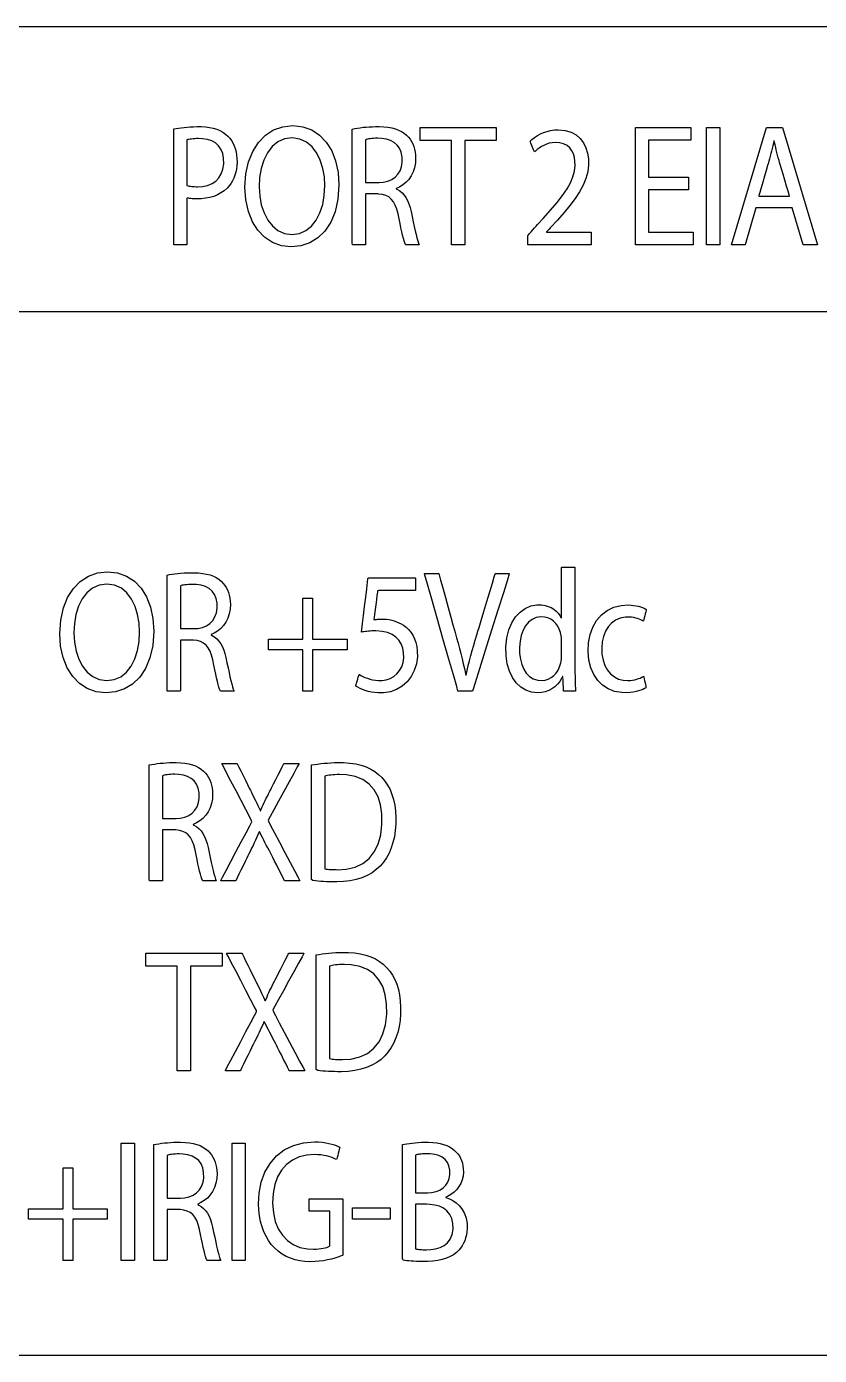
# Model space of a CAD drawing. Extents: x 3.4 to 20.6, y 5.2 to 12.5.
# Drawn here: x 17.59 to 18.007, y 10.551 to 11.251 of the extents above; entities that cross this region are included whole.
import ezdxf

# ---------------------------------------------------------------- set-up
doc = ezdxf.new("R2010")
doc.units = 0
doc.header["$MEASUREMENT"] = 0
doc.layers.get('0').update_dxf_attribs({"linetype": 'CONTINUOUS'})

msp = doc.modelspace()

# ---------------------------------------------------------------- linework, layer by layer
for points in [[(17.56909, 11.25083), (17.66846, 11.25083), (17.77649, 11.25083), (17.89209, 11.25083), (18.01418, 11.25083), (18.14169, 11.25083), (18.27352, 11.25083), (18.4086, 11.25083)], [(17.81348, 11.19089), (17.79701, 11.19089), (17.79701, 11.19769), (17.83709, 11.19769), (17.83709, 11.19089), (17.82054, 11.19089), (17.82054, 11.13584), (17.81348, 11.13584), (17.81348, 11.19089)], [(17.9384, 11.16484), (17.91734, 11.16484), (17.91734, 11.14254), (17.9408, 11.14254), (17.9408, 11.13584), (17.91036, 11.13584), (17.91036, 11.19769), (17.93959, 11.19769), (17.93959, 11.19099), (17.91734, 11.19099), (17.91734, 11.17144), (17.9384, 11.17144), (17.9384, 11.16484)], [(17.95486, 11.19769), (17.95486, 11.13584), (17.94788, 11.13584), (17.94788, 11.19769), (17.95486, 11.19769)], [(17.97382, 11.15529), (17.96819, 11.13584), (17.96096, 11.13584), (17.97936, 11.19769), (17.98779, 11.19769), (18.00627, 11.13584), (17.99879, 11.13584), (17.99301, 11.15529), (17.97382, 11.15529)], [(17.12677, 11.10083), (20.24156, 11.10083)], [(17.74036, 10.94965), (17.74036, 10.92808), (17.75852, 10.92808), (17.75852, 10.92257), (17.74036, 10.92257), (17.74036, 10.90083), (17.73522, 10.90083), (17.73522, 10.92257), (17.71707, 10.92257), (17.71707, 10.92808), (17.73522, 10.92808), (17.73522, 10.94965), (17.74036, 10.94965)], [(17.66905, 10.75589), (17.65259, 10.75589), (17.65259, 10.76268), (17.69267, 10.76268), (17.69267, 10.75589), (17.67612, 10.75589), (17.67612, 10.70083), (17.66905, 10.70083), (17.66905, 10.75589)], [(17.6465, 10.66269), (17.6465, 10.60084), (17.6395, 10.60084), (17.6395, 10.66269), (17.6465, 10.66269)], [(17.70489, 10.66269), (17.70489, 10.60084), (17.6979, 10.60084), (17.6979, 10.66269), (17.70489, 10.66269)], [(17.61403, 10.64965), (17.61403, 10.62809), (17.63219, 10.62809), (17.63219, 10.62258), (17.61403, 10.62258), (17.61403, 10.60084), (17.60889, 10.60084), (17.60889, 10.62258), (17.59074, 10.62258), (17.59074, 10.62809), (17.60889, 10.62809), (17.60889, 10.64965), (17.61403, 10.64965)], [(17.78113, 10.62864), (17.78113, 10.62267), (17.76128, 10.62267), (17.76128, 10.62864), (17.78113, 10.62864)], [(18.4086, 10.55083), (18.27352, 10.55083), (18.14169, 10.55083), (18.01418, 10.55083), (17.89209, 10.55083), (17.77649, 10.55083), (17.66846, 10.55083), (17.56909, 10.55083)]]:
    msp.add_lwpolyline(points)
for points in [[(17.6672, 11.19695), (17.66842, 11.19717), (17.66974, 11.19738), (17.67114, 11.19757), (17.67263, 11.19775), (17.67422, 11.19789), (17.67589, 11.19801), (17.67766, 11.19809), (17.67953, 11.19814), (17.68167, 11.19813), (17.68395, 11.19799), (17.68608, 11.19771), (17.68806, 11.19728), (17.68989, 11.19671), (17.69156, 11.19601), (17.69308, 11.19518), (17.69445, 11.19422), (17.69566, 11.19313), (17.69668, 11.19204), (17.69758, 11.19084), (17.69837, 11.18952), (17.69905, 11.18808), (17.69961, 11.18655), (17.70004, 11.1849), (17.70034, 11.18317), (17.7005, 11.18134), (17.70053, 11.17942), (17.70043, 11.17754), (17.70021, 11.17575), (17.69988, 11.17407), (17.69944, 11.17248), (17.69889, 11.17099), (17.69822, 11.1696), (17.69745, 11.16831), (17.69657, 11.16711), (17.69529, 11.16568), (17.69377, 11.16434), (17.69207, 11.16317), (17.69023, 11.16219), (17.68825, 11.1614), (17.68615, 11.16078), (17.68395, 11.16036), (17.68165, 11.16012), (17.67965, 11.16006), (17.67892, 11.16007), (17.67822, 11.16009), (17.67753, 11.16012), (17.67686, 11.16016), (17.6762, 11.16023), (17.67557, 11.16032), (17.67497, 11.16043), (17.67438, 11.16057), (17.67419, 11.16019), (17.67419, 11.15816), (17.67419, 11.1549), (17.67419, 11.15086), (17.67419, 11.14654), (17.67419, 11.14241), (17.67419, 11.13893), (17.67419, 11.13658), (17.67419, 11.13584), (17.67387, 11.13584), (17.67313, 11.13584), (17.67209, 11.13584), (17.6709, 11.13584), (17.66969, 11.13584), (17.66858, 11.13584), (17.66773, 11.13584), (17.66725, 11.13584), (17.6672, 11.13658), (17.6672, 11.14116), (17.6672, 11.14894), (17.6672, 11.15873), (17.6672, 11.16937), (17.6672, 11.17968), (17.6672, 11.1885), (17.6672, 11.19464)], [(17.75419, 11.1674), (17.75368, 11.15989), (17.75221, 11.15333), (17.74988, 11.14774), (17.7468, 11.14314), (17.74308, 11.13953), (17.73881, 11.13693), (17.7341, 11.13536), (17.72906, 11.13483), (17.72391, 11.13541), (17.71922, 11.1371), (17.71507, 11.13982), (17.71152, 11.1435), (17.70865, 11.14805), (17.70651, 11.15341), (17.70517, 11.15948), (17.70471, 11.16621), (17.7052, 11.17324), (17.70661, 11.17957), (17.70886, 11.18511), (17.71186, 11.18981), (17.71555, 11.19359), (17.71983, 11.19638), (17.72463, 11.1981), (17.72986, 11.19869), (17.73515, 11.1981), (17.7399, 11.19638), (17.74405, 11.19363), (17.74757, 11.18993), (17.75039, 11.18536), (17.75247, 11.18003), (17.75375, 11.17401)], [(17.76127, 11.19686), (17.76254, 11.19713), (17.76392, 11.19737), (17.76539, 11.19758), (17.76693, 11.19776), (17.76852, 11.1979), (17.77016, 11.19802), (17.77182, 11.19809), (17.77349, 11.19814), (17.77541, 11.19814), (17.77782, 11.19804), (17.78003, 11.19782), (17.78206, 11.19746), (17.78392, 11.19697), (17.78562, 11.19634), (17.78716, 11.19558), (17.78857, 11.19466), (17.78984, 11.1936), (17.79087, 11.19254), (17.79171, 11.19147), (17.79244, 11.1903), (17.79307, 11.18904), (17.7936, 11.18769), (17.79402, 11.18626), (17.79433, 11.18476), (17.79452, 11.1832), (17.7946, 11.18159), (17.79447, 11.17903), (17.79402, 11.17651), (17.79326, 11.17423), (17.79224, 11.17217), (17.79098, 11.17034), (17.7895, 11.16875), (17.78785, 11.16741), (17.78604, 11.16631), (17.7844, 11.16557), (17.7844, 11.16556), (17.7844, 11.16553), (17.7844, 11.16549), (17.7844, 11.16544), (17.7844, 11.1654), (17.7844, 11.16535), (17.7844, 11.16532), (17.7844, 11.1653), (17.785, 11.16503), (17.78632, 11.16426), (17.78751, 11.16329), (17.78858, 11.16211), (17.78952, 11.16074), (17.79036, 11.15918), (17.79109, 11.15744), (17.79171, 11.15552), (17.79223, 11.15344), (17.79278, 11.15075), (17.79335, 11.14804), (17.79388, 11.14556), (17.79438, 11.14331), (17.79485, 11.1413), (17.7953, 11.13954), (17.79573, 11.13804), (17.79614, 11.1368), (17.79654, 11.13584), (17.79627, 11.13584), (17.79557, 11.13584), (17.79456, 11.13584), (17.79336, 11.13584), (17.79213, 11.13584), (17.79097, 11.13584), (17.79004, 11.13584), (17.78944, 11.13584), (17.78922, 11.13602), (17.78889, 11.13684), (17.78854, 11.13793), (17.78816, 11.13927), (17.78776, 11.14087), (17.78734, 11.14269), (17.78689, 11.14475), (17.78641, 11.14702), (17.78591, 11.14949), (17.78535, 11.15222), (17.78468, 11.15472), (17.78387, 11.15683), (17.78291, 11.15858), (17.78178, 11.15999), (17.78046, 11.16107), (17.77893, 11.16186), (17.77717, 11.16237), (17.77516, 11.16262), (17.77467, 11.16264), (17.77408, 11.16264), (17.77319, 11.16264), (17.77212, 11.16264), (17.77099, 11.16264), (17.76992, 11.16264), (17.76903, 11.16264), (17.76844, 11.16264), (17.76826, 11.16262), (17.76826, 11.16138), (17.76826, 11.15857), (17.76826, 11.15469), (17.76826, 11.15023), (17.76826, 11.14565), (17.76826, 11.14146), (17.76826, 11.13814), (17.76826, 11.13617), (17.76821, 11.13584), (17.76775, 11.13584), (17.76693, 11.13584), (17.76586, 11.13584), (17.76468, 11.13584), (17.7635, 11.13584), (17.76246, 11.13584), (17.76168, 11.13584), (17.76129, 11.13584), (17.76127, 11.137), (17.76127, 11.14199), (17.76127, 11.14991), (17.76127, 11.15964), (17.76127, 11.17009), (17.76127, 11.18014), (17.76127, 11.18869), (17.76127, 11.19463)], [(17.85365, 11.13584), (17.85365, 11.13602), (17.85365, 11.1365), (17.85365, 11.13719), (17.85365, 11.13801), (17.85365, 11.13886), (17.85365, 11.13965), (17.85365, 11.14029), (17.85365, 11.14069), (17.85367, 11.14081), (17.85398, 11.14115), (17.85459, 11.14184), (17.85542, 11.14275), (17.85635, 11.14379), (17.85729, 11.14484), (17.85814, 11.14578), (17.85879, 11.1465), (17.85915, 11.1469), (17.86171, 11.14971), (17.86569, 11.15417), (17.86912, 11.15821), (17.87199, 11.1619), (17.87434, 11.16532), (17.87616, 11.16854), (17.87747, 11.17162), (17.87828, 11.17465), (17.87861, 11.1777), (17.87854, 11.17991), (17.87825, 11.1819), (17.8777, 11.18377), (17.87688, 11.18546), (17.87577, 11.18695), (17.87434, 11.18817), (17.87256, 11.18908), (17.87042, 11.18963), (17.86804, 11.18979), (17.86645, 11.18966), (17.86493, 11.18934), (17.86349, 11.18887), (17.86213, 11.18827), (17.86086, 11.18758), (17.85969, 11.18681), (17.85863, 11.18601), (17.85767, 11.1852), (17.85716, 11.18479), (17.85702, 11.18516), (17.85675, 11.18583), (17.85641, 11.1867), (17.85602, 11.18766), (17.85565, 11.18862), (17.85531, 11.18947), (17.85506, 11.19011), (17.85493, 11.19043), (17.85585, 11.19128), (17.85723, 11.19238), (17.85873, 11.19338), (17.86034, 11.19427), (17.86204, 11.19503), (17.86383, 11.19565), (17.86571, 11.19611), (17.86767, 11.19639), (17.86971, 11.19649), (17.87333, 11.19616), (17.87645, 11.19521), (17.87908, 11.19373), (17.88126, 11.1918), (17.88298, 11.18951), (17.88427, 11.18693), (17.88514, 11.18415), (17.8856, 11.18125), (17.88568, 11.17807), (17.88525, 11.1744), (17.88431, 11.17082), (17.88288, 11.16731), (17.88098, 11.1638), (17.87865, 11.16025), (17.8759, 11.15662), (17.87278, 11.15284), (17.8693, 11.14889), (17.86765, 11.14707), (17.86734, 11.14674), (17.86683, 11.1462), (17.86617, 11.14551), (17.86546, 11.14476), (17.86476, 11.14402), (17.86416, 11.14338), (17.86372, 11.14292), (17.86353, 11.14272), (17.86353, 11.14271), (17.86353, 11.14269), (17.86353, 11.14267), (17.86353, 11.14264), (17.86353, 11.14261), (17.86353, 11.14258), (17.86353, 11.14256), (17.86353, 11.14254), (17.86354, 11.14254), (17.86463, 11.14254), (17.86708, 11.14254), (17.87048, 11.14254), (17.87439, 11.14254), (17.87839, 11.14254), (17.88206, 11.14254), (17.88496, 11.14254), (17.88669, 11.14254), (17.88698, 11.14249), (17.88698, 11.14206), (17.88698, 11.14127), (17.88698, 11.14024), (17.88698, 11.1391), (17.88698, 11.13798), (17.88698, 11.13698), (17.88698, 11.13623), (17.88698, 11.13586), (17.88634, 11.13584), (17.88361, 11.13584), (17.87929, 11.13584), (17.87397, 11.13584), (17.86827, 11.13584), (17.86278, 11.13584), (17.85811, 11.13584), (17.85487, 11.13584)], [(17.67419, 11.16713), (17.67477, 11.16697), (17.67538, 11.16684), (17.67603, 11.16673), (17.67671, 11.16664), (17.67743, 11.16658), (17.67818, 11.16653), (17.67897, 11.1665), (17.6798, 11.16649), (17.68235, 11.16662), (17.68503, 11.16716), (17.68739, 11.16809), (17.68939, 11.16942), (17.69103, 11.17113), (17.69227, 11.17322), (17.69311, 11.17567), (17.69351, 11.17848), (17.69347, 11.18143), (17.69299, 11.184), (17.6921, 11.1862), (17.69083, 11.18804), (17.6892, 11.18951), (17.68724, 11.19061), (17.68497, 11.19136), (17.68242, 11.19175), (17.68033, 11.19181), (17.67927, 11.19179), (17.67829, 11.19175), (17.67738, 11.19169), (17.67655, 11.19161), (17.6758, 11.19151), (17.67514, 11.1914), (17.67458, 11.19128), (17.67419, 11.19113), (17.67419, 11.18978), (17.67419, 11.18691), (17.67419, 11.18305), (17.67419, 11.17871), (17.67419, 11.17443), (17.67419, 11.17072), (17.67419, 11.16811)], [(17.71219, 11.1664), (17.71248, 11.16153), (17.71334, 11.15691), (17.71475, 11.15266), (17.71669, 11.14892), (17.71915, 11.14579), (17.72211, 11.1434), (17.72555, 11.14188), (17.72945, 11.14134), (17.73338, 11.14187), (17.73684, 11.14338), (17.73982, 11.14577), (17.74229, 11.14892), (17.74424, 11.15274), (17.74565, 11.1571), (17.74651, 11.1619), (17.7468, 11.16703), (17.74654, 11.17165), (17.74574, 11.17615), (17.74441, 11.1804), (17.74254, 11.18422), (17.74012, 11.18747), (17.73715, 11.18998), (17.73362, 11.1916), (17.72953, 11.19218), (17.72547, 11.19163), (17.72195, 11.19006), (17.71897, 11.1876), (17.71653, 11.18438), (17.71463, 11.18052), (17.71327, 11.17615), (17.71246, 11.1714)], [(17.76826, 11.16869), (17.76855, 11.16869), (17.76932, 11.16869), (17.77043, 11.16869), (17.7717, 11.16869), (17.77299, 11.16869), (17.77414, 11.16869), (17.77499, 11.16869), (17.77539, 11.16869), (17.77751, 11.16882), (17.77991, 11.16934), (17.78202, 11.17023), (17.78383, 11.17147), (17.78531, 11.17304), (17.78644, 11.1749), (17.78721, 11.17703), (17.78758, 11.17942), (17.78753, 11.18212), (17.78705, 11.1846), (17.78617, 11.18671), (17.78492, 11.18845), (17.78332, 11.18982), (17.7814, 11.19085), (17.7792, 11.19155), (17.77674, 11.19193), (17.77467, 11.192), (17.77352, 11.19197), (17.77246, 11.19192), (17.77149, 11.19184), (17.77062, 11.19174), (17.76985, 11.19163), (17.76918, 11.1915), (17.76862, 11.19137), (17.76826, 11.19122), (17.76826, 11.18995), (17.76826, 11.18726), (17.76826, 11.18363), (17.76826, 11.17956), (17.76826, 11.17554), (17.76826, 11.17206), (17.76826, 11.16961)], [(17.99158, 11.16153), (17.99137, 11.16223), (17.99081, 11.16411), (17.99001, 11.16679), (17.98908, 11.1699), (17.98814, 11.17307), (17.98729, 11.17593), (17.98664, 11.17811), (17.9863, 11.17925), (17.98599, 11.1803), (17.9856, 11.18172), (17.98523, 11.18311), (17.98488, 11.18447), (17.98455, 11.18582), (17.98424, 11.18715), (17.98394, 11.18846), (17.98365, 11.18976), (17.98345, 11.19062), (17.98344, 11.19062), (17.98342, 11.19062), (17.9834, 11.19062), (17.98337, 11.19062), (17.98335, 11.19062), (17.98333, 11.19062), (17.98331, 11.19062), (17.9833, 11.19062), (17.98301, 11.18929), (17.9827, 11.18796), (17.98239, 11.18662), (17.98207, 11.18528), (17.98174, 11.18393), (17.9814, 11.18258), (17.98105, 11.18123), (17.98069, 11.17988), (17.98047, 11.1791), (17.98001, 11.17757), (17.97928, 11.1751), (17.97839, 11.17208), (17.97744, 11.16887), (17.97654, 11.16585), (17.97581, 11.16339), (17.97536, 11.16185), (17.97534, 11.16153), (17.97638, 11.16153), (17.97838, 11.16153), (17.981, 11.16153), (17.98391, 11.16153), (17.98676, 11.16153), (17.98921, 11.16153), (17.99093, 11.16153)], [(17.65666, 10.93239), (17.65614, 10.92488), (17.65467, 10.91833), (17.65234, 10.91274), (17.64927, 10.90813), (17.64554, 10.90452), (17.64127, 10.90192), (17.63656, 10.90035), (17.63151, 10.89983), (17.62636, 10.90041), (17.62168, 10.9021), (17.61753, 10.90482), (17.61398, 10.90849), (17.61111, 10.91305), (17.60897, 10.9184), (17.60764, 10.92448), (17.60718, 10.9312), (17.60767, 10.93823), (17.60907, 10.94456), (17.61132, 10.95011), (17.61433, 10.95481), (17.61801, 10.95858), (17.62229, 10.96137), (17.62708, 10.96309), (17.63231, 10.96368), (17.6376, 10.96309), (17.64235, 10.96138), (17.64651, 10.95862), (17.65003, 10.95492), (17.65285, 10.95036), (17.65493, 10.94502), (17.65622, 10.93901)], [(17.66372, 10.96185), (17.665, 10.96212), (17.66638, 10.96236), (17.66785, 10.96257), (17.66939, 10.96275), (17.67098, 10.9629), (17.67262, 10.96301), (17.67428, 10.96309), (17.67595, 10.96313), (17.67786, 10.96314), (17.68028, 10.96304), (17.68249, 10.96281), (17.68452, 10.96246), (17.68638, 10.96197), (17.68807, 10.96134), (17.68962, 10.96057), (17.69102, 10.95966), (17.69229, 10.9586), (17.69332, 10.95754), (17.69416, 10.95647), (17.6949, 10.9553), (17.69553, 10.95404), (17.69606, 10.95268), (17.69648, 10.95126), (17.69679, 10.94976), (17.69698, 10.9482), (17.69706, 10.94658), (17.69693, 10.94402), (17.69648, 10.94151), (17.69573, 10.93922), (17.6947, 10.93716), (17.69344, 10.93533), (17.69196, 10.93375), (17.69031, 10.9324), (17.68851, 10.9313), (17.68686, 10.93056), (17.68686, 10.93055), (17.68686, 10.93052), (17.68686, 10.93048), (17.68686, 10.93044), (17.68686, 10.93039), (17.68686, 10.93035), (17.68686, 10.93031), (17.68686, 10.93029), (17.68747, 10.93003), (17.68878, 10.92926), (17.68997, 10.92828), (17.69104, 10.9271), (17.69198, 10.92573), (17.69282, 10.92417), (17.69354, 10.92243), (17.69416, 10.92052), (17.69468, 10.91844), (17.69523, 10.91575), (17.6958, 10.91304), (17.69633, 10.91055), (17.69683, 10.9083), (17.6973, 10.90629), (17.69775, 10.90453), (17.69818, 10.90303), (17.69859, 10.90179), (17.69899, 10.90083), (17.69872, 10.90083), (17.69802, 10.90083), (17.69701, 10.90083), (17.69582, 10.90083), (17.69458, 10.90083), (17.69343, 10.90083), (17.69249, 10.90083), (17.6919, 10.90083), (17.69167, 10.90101), (17.69135, 10.90184), (17.691, 10.90292), (17.69062, 10.90427), (17.69022, 10.90586), (17.6898, 10.90769), (17.68935, 10.90974), (17.68887, 10.91201), (17.68837, 10.91448), (17.68782, 10.91721), (17.68714, 10.91971), (17.68633, 10.92183), (17.68537, 10.92358), (17.68424, 10.92498), (17.68292, 10.92607), (17.68139, 10.92686), (17.67962, 10.92736), (17.67761, 10.92762), (17.67712, 10.92763), (17.67653, 10.92763), (17.67564, 10.92763), (17.67457, 10.92763), (17.67345, 10.92763), (17.67238, 10.92763), (17.67149, 10.92763), (17.6709, 10.92763), (17.67072, 10.92761), (17.67072, 10.92637), (17.67072, 10.92357), (17.67072, 10.91969), (17.67072, 10.91522), (17.67072, 10.91065), (17.67072, 10.90646), (17.67072, 10.90313), (17.67072, 10.90116), (17.67067, 10.90083), (17.67022, 10.90083), (17.66939, 10.90083), (17.66832, 10.90083), (17.66714, 10.90083), (17.66596, 10.90083), (17.66492, 10.90083), (17.66414, 10.90083), (17.66375, 10.90083), (17.66372, 10.90199), (17.66372, 10.90699), (17.66372, 10.9149), (17.66372, 10.92464), (17.66372, 10.93509), (17.66372, 10.94514), (17.66372, 10.95369), (17.66372, 10.95963)], [(17.81692, 10.90083), (17.81626, 10.90315), (17.8145, 10.90931), (17.81197, 10.91816), (17.80901, 10.92852), (17.80595, 10.93924), (17.80312, 10.94914), (17.80086, 10.95705), (17.79949, 10.96182), (17.7993, 10.96268), (17.79978, 10.96268), (17.80069, 10.96268), (17.80186, 10.96268), (17.80316, 10.96268), (17.80444, 10.96268), (17.80557, 10.96268), (17.8064, 10.96268), (17.80679, 10.96268), (17.80701, 10.96194), (17.80776, 10.95924), (17.8089, 10.9551), (17.81028, 10.95009), (17.81175, 10.9448), (17.81313, 10.9398), (17.81427, 10.93566), (17.81502, 10.93296), (17.81539, 10.93164), (17.81618, 10.92877), (17.81695, 10.92596), (17.81768, 10.92321), (17.81838, 10.9205), (17.81905, 10.91785), (17.81968, 10.91523), (17.82027, 10.91265), (17.82081, 10.9101), (17.82102, 10.90909), (17.82103, 10.90909), (17.82105, 10.90909), (17.82108, 10.90909), (17.82111, 10.90909), (17.82113, 10.90909), (17.82116, 10.90909), (17.82117, 10.90909), (17.82118, 10.90909), (17.82174, 10.91161), (17.82235, 10.91419), (17.82301, 10.9168), (17.82372, 10.91946), (17.82446, 10.92216), (17.82524, 10.92489), (17.82604, 10.92765), (17.82686, 10.93044), (17.82742, 10.93231), (17.82801, 10.93429), (17.82911, 10.93793), (17.83053, 10.94267), (17.8321, 10.94793), (17.83366, 10.95314), (17.83503, 10.9577), (17.83604, 10.96106), (17.83651, 10.96263), (17.8367, 10.96268), (17.83736, 10.96268), (17.83838, 10.96268), (17.8396, 10.96268), (17.8409, 10.96268), (17.84212, 10.96268), (17.84314, 10.96268), (17.8438, 10.96268), (17.84395, 10.96258), (17.84296, 10.9594), (17.84083, 10.95261), (17.83794, 10.94336), (17.83464, 10.93283), (17.83131, 10.92219), (17.82831, 10.91259), (17.826, 10.90521), (17.82475, 10.90122), (17.82452, 10.90083), (17.82392, 10.90083), (17.82294, 10.90083), (17.82171, 10.90083), (17.82037, 10.90083), (17.81908, 10.90083), (17.81798, 10.90083), (17.81721, 10.90083)], [(17.87853, 10.96599), (17.87853, 10.96401), (17.87853, 10.95873), (17.87853, 10.95115), (17.87853, 10.94224), (17.87853, 10.933), (17.87853, 10.92443), (17.87853, 10.9175), (17.87853, 10.91321), (17.87853, 10.91185), (17.87853, 10.91045), (17.87855, 10.90904), (17.87857, 10.90762), (17.8786, 10.90622), (17.87864, 10.90486), (17.87869, 10.90356), (17.87875, 10.90232), (17.87882, 10.90119), (17.87875, 10.90083), (17.87824, 10.90083), (17.87742, 10.90083), (17.8764, 10.90083), (17.87531, 10.90083), (17.87426, 10.90083), (17.87336, 10.90083), (17.87274, 10.90083), (17.8725, 10.90083), (17.87249, 10.90112), (17.87246, 10.90187), (17.87241, 10.90296), (17.87236, 10.90424), (17.8723, 10.90557), (17.87225, 10.9068), (17.87221, 10.90779), (17.87218, 10.90841), (17.87218, 10.90854), (17.87217, 10.90854), (17.87215, 10.90854), (17.87213, 10.90854), (17.8721, 10.90854), (17.87207, 10.90854), (17.87205, 10.90854), (17.87203, 10.90854), (17.87202, 10.90854), (17.87147, 10.90742), (17.87049, 10.90583), (17.86931, 10.90438), (17.86796, 10.90309), (17.86643, 10.90198), (17.86474, 10.90107), (17.86289, 10.9004), (17.8609, 10.89997), (17.85876, 10.89983), (17.85561, 10.90018), (17.85267, 10.90122), (17.84999, 10.9029), (17.84763, 10.90517), (17.84563, 10.90799), (17.84404, 10.91133), (17.8429, 10.91513), (17.84226, 10.91936), (17.84216, 10.92408), (17.84265, 10.9288), (17.84371, 10.93302), (17.84527, 10.93672), (17.84727, 10.93987), (17.84965, 10.94242), (17.85236, 10.94435), (17.85532, 10.94562), (17.85848, 10.94622), (17.8609, 10.9462), (17.86278, 10.94592), (17.8645, 10.94543), (17.86606, 10.94474), (17.86745, 10.9439), (17.86867, 10.94293), (17.86972, 10.94185), (17.8706, 10.94068), (17.8713, 10.93946), (17.8713, 10.93946), (17.87132, 10.93946), (17.87134, 10.93946), (17.87137, 10.93946), (17.8714, 10.93946), (17.87142, 10.93946), (17.87144, 10.93946), (17.87146, 10.93946), (17.87146, 10.93957), (17.87146, 10.94115), (17.87146, 10.94419), (17.87146, 10.94821), (17.87146, 10.95272), (17.87146, 10.95724), (17.87146, 10.96126), (17.87146, 10.9643), (17.87146, 10.96588), (17.87158, 10.96599), (17.87214, 10.96599), (17.87306, 10.96599), (17.87418, 10.96599), (17.8754, 10.96599), (17.87657, 10.96599), (17.87757, 10.96599), (17.87827, 10.96599)], [(17.61465, 10.93139), (17.61494, 10.92652), (17.6158, 10.9219), (17.61721, 10.91766), (17.61916, 10.91391), (17.62162, 10.91078), (17.62458, 10.90839), (17.62802, 10.90687), (17.63192, 10.90634), (17.63584, 10.90687), (17.6393, 10.90838), (17.64228, 10.91076), (17.64475, 10.91392), (17.6467, 10.91773), (17.64811, 10.92209), (17.64897, 10.92689), (17.64926, 10.93203), (17.649, 10.93664), (17.6482, 10.94115), (17.64687, 10.94539), (17.645, 10.94921), (17.64258, 10.95246), (17.63961, 10.95497), (17.63608, 10.9566), (17.632, 10.95717), (17.62793, 10.95662), (17.62441, 10.95505), (17.62143, 10.9526), (17.61899, 10.94937), (17.61709, 10.94551), (17.61573, 10.94115), (17.61492, 10.9364)], [(17.67072, 10.93368), (17.67102, 10.93368), (17.67179, 10.93368), (17.67289, 10.93368), (17.67417, 10.93368), (17.67545, 10.93368), (17.6766, 10.93368), (17.67746, 10.93368), (17.67786, 10.93368), (17.67997, 10.93381), (17.68237, 10.93433), (17.68448, 10.93523), (17.68629, 10.93647), (17.68777, 10.93803), (17.68891, 10.93989), (17.68967, 10.94203), (17.69004, 10.94441), (17.69, 10.94711), (17.68952, 10.9496), (17.68864, 10.9517), (17.68738, 10.95344), (17.68578, 10.95482), (17.68387, 10.95585), (17.68167, 10.95655), (17.67921, 10.95692), (17.67714, 10.95699), (17.67598, 10.95697), (17.67492, 10.95691), (17.67395, 10.95683), (17.67307, 10.95674), (17.6723, 10.95662), (17.67164, 10.9565), (17.67108, 10.95636), (17.67072, 10.95621), (17.67072, 10.95494), (17.67072, 10.95225), (17.67072, 10.94862), (17.67072, 10.94455), (17.67072, 10.94053), (17.67072, 10.93705), (17.67072, 10.93461)], [(17.7945, 10.95369), (17.79378, 10.95369), (17.79185, 10.95369), (17.78906, 10.95369), (17.78579, 10.95369), (17.78239, 10.95369), (17.77921, 10.95369), (17.77662, 10.95369), (17.77497, 10.95369), (17.77457, 10.95365), (17.77446, 10.95281), (17.77424, 10.95113), (17.77394, 10.94886), (17.77361, 10.94629), (17.77327, 10.94369), (17.77296, 10.94134), (17.77272, 10.93951), (17.77259, 10.93849), (17.77279, 10.9384), (17.7732, 10.93846), (17.77362, 10.93852), (17.77405, 10.93857), (17.77451, 10.93862), (17.77499, 10.93866), (17.77551, 10.9387), (17.77608, 10.93872), (17.7767, 10.93873), (17.77793, 10.9387), (17.7793, 10.9386), (17.78066, 10.93841), (17.782, 10.93814), (17.78332, 10.93778), (17.78459, 10.93734), (17.78583, 10.93681), (17.78702, 10.93618), (17.78817, 10.93545), (17.78954, 10.93443), (17.79082, 10.93321), (17.79201, 10.9318), (17.79306, 10.9302), (17.79396, 10.9284), (17.79468, 10.92642), (17.7952, 10.92424), (17.79549, 10.92188), (17.79551, 10.91888), (17.795, 10.91508), (17.7939, 10.91159), (17.79227, 10.90846), (17.79015, 10.90572), (17.78759, 10.90345), (17.78462, 10.90168), (17.78129, 10.90048), (17.77764, 10.89988), (17.77495, 10.89985), (17.77307, 10.9), (17.77129, 10.90027), (17.7696, 10.90063), (17.76804, 10.90108), (17.7666, 10.9016), (17.76531, 10.90217), (17.76417, 10.90278), (17.7632, 10.90341), (17.76314, 10.90366), (17.7633, 10.90421), (17.76354, 10.90504), (17.76383, 10.90604), (17.76413, 10.9071), (17.76442, 10.90809), (17.76466, 10.90892), (17.76482, 10.90948), (17.76497, 10.90958), (17.76581, 10.90906), (17.76681, 10.90853), (17.76793, 10.90802), (17.76918, 10.90754), (17.77053, 10.90712), (17.77197, 10.90677), (17.77348, 10.90651), (17.77506, 10.90636), (17.77694, 10.90637), (17.77914, 10.90671), (17.7812, 10.90742), (17.78309, 10.90848), (17.78476, 10.90986), (17.78617, 10.91156), (17.78727, 10.91356), (17.78802, 10.91584), (17.78837, 10.91838), (17.7883, 10.921), (17.78786, 10.92343), (17.78704, 10.92563), (17.78584, 10.92757), (17.78425, 10.92924), (17.78224, 10.93059), (17.77981, 10.93161), (17.77693, 10.93225), (17.77361, 10.93249), (17.77244, 10.93248), (17.77149, 10.93244), (17.77059, 10.93238), (17.76973, 10.93231), (17.76891, 10.93222), (17.76814, 10.93213), (17.7674, 10.93203), (17.76669, 10.93193), (17.76616, 10.9319), (17.76633, 10.93332), (17.76669, 10.93639), (17.76718, 10.94057), (17.76774, 10.94535), (17.76831, 10.95022), (17.76883, 10.95465), (17.76924, 10.95815), (17.76948, 10.96018), (17.76972, 10.96048), (17.77139, 10.96048), (17.77437, 10.96048), (17.7782, 10.96048), (17.78244, 10.96048), (17.78663, 10.96048), (17.79033, 10.96048), (17.79308, 10.96048), (17.79443, 10.96048), (17.7945, 10.96035), (17.7945, 10.95979), (17.7945, 10.9589), (17.7945, 10.95782), (17.7945, 10.95666), (17.7945, 10.95554), (17.7945, 10.95459), (17.7945, 10.95393)], [(17.91596, 10.90249), (17.91523, 10.90209), (17.91432, 10.90168), (17.91326, 10.90128), (17.91204, 10.90089), (17.91068, 10.90055), (17.9092, 10.90026), (17.90759, 10.90005), (17.90587, 10.89993), (17.90319, 10.89997), (17.89941, 10.90061), (17.89601, 10.90193), (17.89303, 10.90389), (17.89049, 10.90643), (17.88843, 10.90952), (17.88688, 10.91311), (17.88588, 10.91716), (17.88546, 10.92163), (17.88565, 10.92629), (17.88649, 10.93061), (17.88792, 10.93453), (17.88992, 10.93797), (17.89246, 10.94089), (17.89549, 10.94322), (17.89898, 10.94492), (17.9029, 10.94591), (17.90661, 10.94616), (17.90804, 10.94609), (17.90941, 10.94595), (17.91072, 10.94573), (17.91195, 10.94546), (17.91309, 10.94514), (17.91412, 10.94478), (17.91505, 10.94441), (17.91584, 10.94402), (17.9161, 10.94378), (17.91598, 10.9433), (17.91577, 10.9425), (17.91552, 10.9415), (17.91524, 10.94042), (17.91497, 10.93938), (17.91474, 10.93848), (17.91458, 10.93786), (17.91452, 10.93763), (17.91389, 10.93801), (17.91318, 10.93837), (17.91239, 10.93871), (17.91151, 10.93901), (17.91055, 10.93928), (17.9095, 10.93949), (17.90835, 10.93965), (17.90711, 10.93973), (17.9051, 10.9397), (17.90229, 10.93917), (17.89983, 10.93811), (17.89771, 10.93657), (17.89595, 10.93461), (17.89455, 10.93227), (17.89352, 10.92962), (17.89287, 10.92671), (17.8926, 10.9236), (17.89274, 10.92019), (17.89332, 10.91704), (17.8943, 10.91425), (17.89564, 10.91184), (17.89732, 10.90984), (17.8993, 10.90827), (17.90153, 10.90715), (17.90399, 10.9065), (17.90637, 10.90634), (17.90769, 10.9064), (17.90891, 10.90655), (17.91004, 10.90676), (17.91107, 10.90703), (17.91203, 10.90734), (17.91291, 10.90768), (17.91372, 10.90804), (17.91447, 10.90839), (17.91477, 10.90845), (17.91486, 10.90799), (17.91502, 10.90721), (17.91521, 10.90624), (17.91542, 10.90519), (17.91562, 10.90418), (17.9158, 10.90332), (17.91592, 10.90271)], [(17.87146, 10.92717), (17.87146, 10.92754), (17.87145, 10.92794), (17.87143, 10.92835), (17.8714, 10.92878), (17.87136, 10.9292), (17.87131, 10.92962), (17.87124, 10.93002), (17.87117, 10.93041), (17.87088, 10.93159), (17.87027, 10.93332), (17.86943, 10.93492), (17.8684, 10.93635), (17.86717, 10.93759), (17.86577, 10.9386), (17.86421, 10.93934), (17.86251, 10.93979), (17.86057, 10.93991), (17.85813, 10.93953), (17.85596, 10.93858), (17.85407, 10.93711), (17.85247, 10.93518), (17.85118, 10.93283), (17.85021, 10.93011), (17.84958, 10.92707), (17.8493, 10.92375), (17.84937, 10.92051), (17.84976, 10.91752), (17.85048, 10.91476), (17.85153, 10.91229), (17.85289, 10.91017), (17.85458, 10.90845), (17.85659, 10.90721), (17.85892, 10.90649), (17.86125, 10.90635), (17.86291, 10.90658), (17.86449, 10.90711), (17.86598, 10.9079), (17.86734, 10.90897), (17.86856, 10.91029), (17.86961, 10.91185), (17.87045, 10.91365), (17.87107, 10.91566), (17.8712, 10.91631), (17.87127, 10.9167), (17.87133, 10.9171), (17.87138, 10.9175), (17.87141, 10.91791), (17.87143, 10.91833), (17.87145, 10.91876), (17.87146, 10.9192), (17.87146, 10.91951), (17.87146, 10.92004), (17.87146, 10.92101), (17.87146, 10.92225), (17.87146, 10.92361), (17.87146, 10.92493), (17.87146, 10.92607), (17.87146, 10.92687)], [(17.65435, 10.86186), (17.65562, 10.86213), (17.657, 10.86237), (17.65847, 10.86258), (17.66001, 10.86276), (17.6616, 10.8629), (17.66324, 10.86301), (17.6649, 10.86309), (17.66657, 10.86314), (17.66849, 10.86314), (17.6709, 10.86304), (17.67312, 10.86282), (17.67515, 10.86246), (17.67701, 10.86197), (17.6787, 10.86134), (17.68025, 10.86057), (17.68165, 10.85966), (17.68292, 10.8586), (17.68395, 10.85754), (17.68479, 10.85647), (17.68552, 10.8553), (17.68615, 10.85404), (17.68668, 10.85269), (17.6871, 10.85126), (17.68741, 10.84976), (17.6876, 10.8482), (17.68768, 10.84659), (17.68755, 10.84402), (17.6871, 10.84151), (17.68634, 10.83922), (17.68532, 10.83716), (17.68406, 10.83534), (17.68258, 10.83375), (17.68093, 10.83241), (17.67912, 10.83131), (17.67748, 10.83057), (17.67748, 10.83055), (17.67748, 10.83053), (17.67748, 10.83049), (17.67748, 10.83044), (17.67748, 10.83039), (17.67748, 10.83035), (17.67748, 10.83032), (17.67748, 10.8303), (17.67808, 10.83003), (17.6794, 10.82926), (17.68059, 10.82829), (17.68166, 10.82711), (17.6826, 10.82574), (17.68344, 10.82418), (17.68417, 10.82244), (17.68479, 10.82052), (17.68531, 10.81844), (17.68586, 10.81575), (17.68643, 10.81304), (17.68696, 10.81056), (17.68746, 10.80831), (17.68793, 10.8063), (17.68838, 10.80454), (17.68881, 10.80303), (17.68922, 10.8018), (17.68962, 10.80084), (17.68935, 10.80084), (17.68865, 10.80084), (17.68764, 10.80084), (17.68644, 10.80084), (17.68521, 10.80084), (17.68405, 10.80084), (17.68312, 10.80084), (17.68252, 10.80084), (17.6823, 10.80102), (17.68197, 10.80184), (17.68162, 10.80293), (17.68124, 10.80427), (17.68084, 10.80587), (17.68042, 10.80769), (17.67997, 10.80975), (17.67949, 10.81201), (17.67899, 10.81449), (17.67843, 10.81722), (17.67776, 10.81972), (17.67695, 10.82183), (17.67599, 10.82358), (17.67486, 10.82499), (17.67354, 10.82607), (17.67201, 10.82686), (17.67025, 10.82737), (17.66824, 10.82762), (17.66775, 10.82764), (17.66716, 10.82764), (17.66627, 10.82764), (17.6652, 10.82764), (17.66407, 10.82764), (17.663, 10.82764), (17.66211, 10.82764), (17.66152, 10.82764), (17.66134, 10.82762), (17.66134, 10.82637), (17.66134, 10.82357), (17.66134, 10.81969), (17.66134, 10.81522), (17.66134, 10.81065), (17.66134, 10.80646), (17.66134, 10.80314), (17.66134, 10.80117), (17.66129, 10.80084), (17.66083, 10.80084), (17.66001, 10.80084), (17.65894, 10.80084), (17.65776, 10.80084), (17.65658, 10.80084), (17.65554, 10.80084), (17.65476, 10.80084), (17.65437, 10.80084), (17.65435, 10.802), (17.65435, 10.80699), (17.65435, 10.81491), (17.65435, 10.82464), (17.65435, 10.83509), (17.65435, 10.84514), (17.65435, 10.85369), (17.65435, 10.85963)], [(17.7256, 10.80084), (17.72535, 10.80133), (17.72469, 10.80264), (17.72373, 10.80453), (17.72261, 10.80677), (17.72143, 10.80909), (17.72033, 10.81127), (17.71943, 10.81305), (17.71885, 10.8142), (17.71848, 10.8149), (17.71758, 10.81659), (17.71674, 10.81816), (17.71597, 10.81963), (17.71525, 10.82101), (17.71458, 10.82232), (17.71394, 10.82359), (17.71334, 10.82482), (17.71275, 10.82604), (17.71243, 10.82671), (17.71242, 10.82671), (17.7124, 10.82671), (17.71237, 10.82671), (17.71235, 10.82671), (17.71232, 10.82671), (17.7123, 10.82671), (17.71228, 10.82671), (17.71227, 10.82671), (17.71192, 10.8259), (17.71139, 10.82469), (17.71084, 10.82346), (17.71026, 10.8222), (17.70964, 10.82088), (17.70897, 10.81948), (17.70823, 10.81799), (17.70741, 10.81637), (17.70651, 10.81462), (17.70622, 10.81402), (17.70563, 10.8128), (17.70476, 10.81097), (17.70371, 10.80878), (17.7026, 10.80647), (17.70155, 10.80428), (17.70067, 10.80245), (17.70008, 10.80122), (17.69989, 10.80084), (17.69954, 10.80084), (17.69873, 10.80084), (17.69759, 10.80084), (17.69626, 10.80084), (17.6949, 10.80084), (17.69364, 10.80084), (17.69263, 10.80084), (17.692, 10.80084), (17.69194, 10.80097), (17.6929, 10.80278), (17.69475, 10.80629), (17.69721, 10.81095), (17.69998, 10.81618), (17.70277, 10.82145), (17.70528, 10.8262), (17.70722, 10.82986), (17.70829, 10.83189), (17.70823, 10.83248), (17.70709, 10.83467), (17.70515, 10.83839), (17.7027, 10.84311), (17.70001, 10.84828), (17.69736, 10.85335), (17.69505, 10.8578), (17.69334, 10.86107), (17.69253, 10.86263), (17.69268, 10.86268), (17.69337, 10.86268), (17.69443, 10.86268), (17.69572, 10.86268), (17.6971, 10.86268), (17.69842, 10.86268), (17.69954, 10.86268), (17.70032, 10.86268), (17.70062, 10.86268), (17.70087, 10.86216), (17.70156, 10.86077), (17.70255, 10.85876), (17.70372, 10.8564), (17.70493, 10.85393), (17.70607, 10.85162), (17.707, 10.84973), (17.70761, 10.84851), (17.70792, 10.84788), (17.70858, 10.84655), (17.7092, 10.84527), (17.7098, 10.84405), (17.71037, 10.84287), (17.71092, 10.84172), (17.71145, 10.84059), (17.71197, 10.83947), (17.71247, 10.83835), (17.71274, 10.83773), (17.71276, 10.83773), (17.71279, 10.83773), (17.71282, 10.83773), (17.71287, 10.83773), (17.71291, 10.83773), (17.71294, 10.83773), (17.71297, 10.83773), (17.71298, 10.83773), (17.71333, 10.83855), (17.71385, 10.83974), (17.71436, 10.84089), (17.71487, 10.84203), (17.7154, 10.84317), (17.71596, 10.84432), (17.71654, 10.8455), (17.71715, 10.84674), (17.71781, 10.84804), (17.71809, 10.8486), (17.71876, 10.84991), (17.71976, 10.85186), (17.72095, 10.8542), (17.72221, 10.85667), (17.7234, 10.85901), (17.72439, 10.86096), (17.72506, 10.86227), (17.72528, 10.86268), (17.72563, 10.86268), (17.72644, 10.86268), (17.72758, 10.86268), (17.72891, 10.86268), (17.73027, 10.86268), (17.73153, 10.86268), (17.73254, 10.86268), (17.73317, 10.86268), (17.73323, 10.86256), (17.73228, 10.86081), (17.73043, 10.85743), (17.72799, 10.85296), (17.72523, 10.84792), (17.72246, 10.84285), (17.71997, 10.83829), (17.71804, 10.83476), (17.71697, 10.83281), (17.71705, 10.83222), (17.71825, 10.82995), (17.72031, 10.82608), (17.72291, 10.82118), (17.72576, 10.81581), (17.72856, 10.81053), (17.73102, 10.80591), (17.73282, 10.80251), (17.73368, 10.8009), (17.73353, 10.80084), (17.73285, 10.80084), (17.73179, 10.80084), (17.7305, 10.80084), (17.72912, 10.80084), (17.72779, 10.80084), (17.72667, 10.80084), (17.72589, 10.80084)], [(17.73981, 10.86186), (17.74136, 10.86211), (17.74298, 10.86234), (17.74465, 10.86256), (17.74638, 10.86274), (17.74817, 10.8629), (17.75001, 10.86302), (17.7519, 10.8631), (17.75384, 10.86314), (17.75668, 10.86311), (17.76, 10.86287), (17.76307, 10.86241), (17.76592, 10.86173), (17.76854, 10.86084), (17.77094, 10.85974), (17.77312, 10.85843), (17.77509, 10.85691), (17.77685, 10.85518), (17.77846, 10.85327), (17.77988, 10.85117), (17.78112, 10.84887), (17.78216, 10.84638), (17.783, 10.84367), (17.78363, 10.84075), (17.78404, 10.83761), (17.78422, 10.83423), (17.78418, 10.8307), (17.7839, 10.8273), (17.7834, 10.82407), (17.78268, 10.82101), (17.78174, 10.81814), (17.7806, 10.81546), (17.77924, 10.81297), (17.77768, 10.81069), (17.77592, 10.80861), (17.77391, 10.80673), (17.77163, 10.80508), (17.7691, 10.80366), (17.76632, 10.80249), (17.76332, 10.80156), (17.7601, 10.80088), (17.75667, 10.80045), (17.75304, 10.80028), (17.75102, 10.80029), (17.74933, 10.80032), (17.74772, 10.80037), (17.74616, 10.80045), (17.74467, 10.80054), (17.74324, 10.80066), (17.74186, 10.80079), (17.74054, 10.80093), (17.73981, 10.80148), (17.73981, 10.80568), (17.73981, 10.81327), (17.73981, 10.82303), (17.73981, 10.83376), (17.73981, 10.84422), (17.73981, 10.85321), (17.73981, 10.85949)], [(17.66134, 10.83369), (17.66163, 10.83369), (17.6624, 10.83369), (17.66351, 10.83369), (17.66478, 10.83369), (17.66607, 10.83369), (17.66722, 10.83369), (17.66807, 10.83369), (17.66847, 10.83369), (17.67059, 10.83382), (17.67299, 10.83434), (17.6751, 10.83523), (17.67691, 10.83647), (17.67839, 10.83804), (17.67952, 10.8399), (17.68029, 10.84203), (17.68066, 10.84442), (17.68061, 10.84711), (17.68013, 10.8496), (17.67925, 10.85171), (17.678, 10.85344), (17.6764, 10.85482), (17.67448, 10.85585), (17.67228, 10.85655), (17.66982, 10.85693), (17.66775, 10.857), (17.6666, 10.85697), (17.66554, 10.85692), (17.66457, 10.85684), (17.6637, 10.85674), (17.66293, 10.85663), (17.66226, 10.8565), (17.6617, 10.85637), (17.66134, 10.85622), (17.66134, 10.85495), (17.66134, 10.85225), (17.66134, 10.84863), (17.66134, 10.84456), (17.66134, 10.84054), (17.66134, 10.83706), (17.66134, 10.83461)], [(17.74681, 10.80717), (17.74749, 10.80705), (17.74824, 10.80695), (17.74904, 10.80687), (17.74989, 10.80681), (17.75079, 10.80676), (17.75172, 10.80673), (17.75269, 10.80672), (17.75368, 10.80671), (17.75805, 10.80698), (17.76271, 10.80806), (17.76674, 10.80995), (17.77012, 10.81262), (17.77283, 10.81604), (17.77487, 10.82019), (17.77622, 10.82504), (17.77687, 10.83056), (17.77682, 10.83607), (17.77613, 10.84086), (17.77479, 10.8451), (17.77278, 10.84876), (17.77012, 10.85179), (17.76679, 10.85414), (17.76279, 10.85578), (17.75813, 10.85666), (17.75448, 10.85681), (17.75323, 10.85678), (17.75205, 10.85672), (17.75096, 10.85664), (17.74995, 10.85654), (17.74901, 10.85641), (17.74815, 10.85627), (17.74738, 10.85612), (17.74681, 10.8559), (17.74681, 10.85315), (17.74681, 10.84733), (17.74681, 10.83948), (17.74681, 10.83068), (17.74681, 10.82199), (17.74681, 10.81446), (17.74681, 10.80917)], [(17.72808, 10.70083), (17.72783, 10.70132), (17.72717, 10.70264), (17.72621, 10.70453), (17.72509, 10.70676), (17.72391, 10.70909), (17.72281, 10.71126), (17.72191, 10.71305), (17.72133, 10.7142), (17.72097, 10.7149), (17.72006, 10.71659), (17.71923, 10.71816), (17.71846, 10.71963), (17.71774, 10.72101), (17.71707, 10.72232), (17.71643, 10.72358), (17.71582, 10.72481), (17.71523, 10.72603), (17.71491, 10.72671), (17.7149, 10.72671), (17.71488, 10.72671), (17.71486, 10.72671), (17.71483, 10.72671), (17.7148, 10.72671), (17.71478, 10.72671), (17.71476, 10.72671), (17.71475, 10.72671), (17.7144, 10.7259), (17.71387, 10.72469), (17.71333, 10.72346), (17.71275, 10.72219), (17.71212, 10.72087), (17.71145, 10.71948), (17.71071, 10.71798), (17.7099, 10.71637), (17.709, 10.71461), (17.7087, 10.71402), (17.70811, 10.71279), (17.70724, 10.71097), (17.70619, 10.70878), (17.70508, 10.70647), (17.70403, 10.70428), (17.70315, 10.70245), (17.70257, 10.70122), (17.70238, 10.70083), (17.70203, 10.70083), (17.70121, 10.70083), (17.70007, 10.70083), (17.69874, 10.70083), (17.69738, 10.70083), (17.69612, 10.70083), (17.69511, 10.70083), (17.69448, 10.70083), (17.69442, 10.70096), (17.69538, 10.70278), (17.69724, 10.70629), (17.6997, 10.71094), (17.70247, 10.71618), (17.70525, 10.72145), (17.70776, 10.7262), (17.7097, 10.72986), (17.71077, 10.73189), (17.71071, 10.73248), (17.70958, 10.73466), (17.70764, 10.73839), (17.70519, 10.7431), (17.7025, 10.74827), (17.69985, 10.75335), (17.69754, 10.7578), (17.69584, 10.76107), (17.69503, 10.76262), (17.69518, 10.76268), (17.69586, 10.76268), (17.69692, 10.76268), (17.69821, 10.76268), (17.69959, 10.76268), (17.70092, 10.76268), (17.70204, 10.76268), (17.70282, 10.76268), (17.70311, 10.76268), (17.70337, 10.76216), (17.70406, 10.76077), (17.70505, 10.75876), (17.70621, 10.75639), (17.70743, 10.75393), (17.70856, 10.75162), (17.7095, 10.74973), (17.7101, 10.7485), (17.71041, 10.74788), (17.71107, 10.74654), (17.7117, 10.74527), (17.71229, 10.74405), (17.71286, 10.74287), (17.71341, 10.74172), (17.71394, 10.74059), (17.71446, 10.73947), (17.71496, 10.73835), (17.71524, 10.73773), (17.71525, 10.73773), (17.71528, 10.73773), (17.71532, 10.73773), (17.71536, 10.73773), (17.7154, 10.73773), (17.71544, 10.73773), (17.71547, 10.73773), (17.71548, 10.73773), (17.71583, 10.73855), (17.71634, 10.73974), (17.71685, 10.74089), (17.71736, 10.74203), (17.7179, 10.74316), (17.71845, 10.74431), (17.71903, 10.7455), (17.71964, 10.74673), (17.7203, 10.74803), (17.72059, 10.7486), (17.72126, 10.74991), (17.72225, 10.75186), (17.72344, 10.7542), (17.7247, 10.75667), (17.72589, 10.759), (17.72689, 10.76096), (17.72756, 10.76227), (17.72777, 10.76268), (17.72812, 10.76268), (17.72894, 10.76268), (17.73008, 10.76268), (17.7314, 10.76268), (17.73277, 10.76268), (17.73403, 10.76268), (17.73504, 10.76268), (17.73567, 10.76268), (17.73573, 10.76255), (17.73477, 10.76081), (17.73293, 10.75743), (17.73048, 10.75296), (17.72772, 10.74792), (17.72495, 10.74285), (17.72245, 10.73829), (17.72052, 10.73476), (17.71946, 10.73281), (17.71953, 10.73222), (17.72074, 10.72995), (17.72279, 10.72608), (17.7254, 10.72118), (17.72825, 10.7158), (17.73105, 10.71053), (17.73351, 10.70591), (17.73532, 10.70251), (17.73617, 10.70089), (17.73603, 10.70083), (17.73534, 10.70083), (17.73428, 10.70083), (17.73299, 10.70083), (17.73161, 10.70083), (17.73028, 10.70083), (17.72915, 10.70083), (17.72837, 10.70083)], [(17.74231, 10.76185), (17.74386, 10.76211), (17.74547, 10.76234), (17.74715, 10.76255), (17.74888, 10.76274), (17.75067, 10.76289), (17.75251, 10.76301), (17.7544, 10.7631), (17.75633, 10.76314), (17.75918, 10.76311), (17.76249, 10.76287), (17.76557, 10.76241), (17.76841, 10.76173), (17.77103, 10.76084), (17.77343, 10.75974), (17.77561, 10.75842), (17.77758, 10.7569), (17.77935, 10.75518), (17.78095, 10.75326), (17.78238, 10.75116), (17.78361, 10.74887), (17.78466, 10.74637), (17.7855, 10.74367), (17.78613, 10.74075), (17.78654, 10.73761), (17.78672, 10.73423), (17.78667, 10.7307), (17.78639, 10.7273), (17.78589, 10.72407), (17.78517, 10.72101), (17.78424, 10.71814), (17.78309, 10.71546), (17.78174, 10.71297), (17.78018, 10.71069), (17.77842, 10.70861), (17.7764, 10.70673), (17.77412, 10.70507), (17.77159, 10.70366), (17.76882, 10.70248), (17.76582, 10.70155), (17.76259, 10.70087), (17.75916, 10.70045), (17.75554, 10.70028), (17.75351, 10.70029), (17.75183, 10.70032), (17.75021, 10.70037), (17.74866, 10.70045), (17.74717, 10.70054), (17.74573, 10.70065), (17.74436, 10.70078), (17.74304, 10.70093), (17.74231, 10.70148), (17.74231, 10.70567), (17.74231, 10.71326), (17.74231, 10.72303), (17.74231, 10.73376), (17.74231, 10.74422), (17.74231, 10.7532), (17.74231, 10.75949)], [(17.74931, 10.70717), (17.74999, 10.70704), (17.75073, 10.70694), (17.75153, 10.70687), (17.75239, 10.7068), (17.75328, 10.70676), (17.75422, 10.70673), (17.75519, 10.70671), (17.75617, 10.70671), (17.76055, 10.70698), (17.76521, 10.70806), (17.76923, 10.70995), (17.77261, 10.71262), (17.77533, 10.71604), (17.77737, 10.72019), (17.77872, 10.72504), (17.77936, 10.73056), (17.77932, 10.73607), (17.77863, 10.74086), (17.77728, 10.7451), (17.77528, 10.74876), (17.77261, 10.75179), (17.76928, 10.75414), (17.76529, 10.75578), (17.76062, 10.75666), (17.75698, 10.75681), (17.75572, 10.75678), (17.75455, 10.75672), (17.75346, 10.75664), (17.75244, 10.75653), (17.75151, 10.75641), (17.75065, 10.75627), (17.74987, 10.75611), (17.74931, 10.7559), (17.74931, 10.75315), (17.74931, 10.74733), (17.74931, 10.73948), (17.74931, 10.73068), (17.74931, 10.72199), (17.74931, 10.71446), (17.74931, 10.70917)], [(17.6567, 10.66186), (17.65797, 10.66213), (17.65935, 10.66237), (17.66081, 10.66258), (17.66235, 10.66276), (17.66395, 10.6629), (17.66559, 10.66302), (17.66725, 10.66309), (17.66892, 10.66314), (17.67084, 10.66314), (17.67325, 10.66304), (17.67546, 10.66282), (17.67749, 10.66246), (17.67935, 10.66197), (17.68105, 10.66134), (17.68259, 10.66057), (17.68399, 10.65966), (17.68527, 10.6586), (17.6863, 10.65754), (17.68713, 10.65647), (17.68787, 10.6553), (17.6885, 10.65404), (17.68903, 10.65269), (17.68944, 10.65126), (17.68975, 10.64976), (17.68995, 10.6482), (17.69002, 10.64659), (17.6899, 10.64403), (17.68944, 10.64151), (17.68869, 10.63923), (17.68767, 10.63717), (17.6864, 10.63534), (17.68493, 10.63375), (17.68328, 10.63241), (17.68147, 10.63131), (17.67982, 10.63057), (17.67982, 10.63055), (17.67982, 10.63053), (17.67982, 10.63049), (17.67982, 10.63044), (17.67982, 10.6304), (17.67982, 10.63035), (17.67982, 10.63032), (17.67982, 10.6303), (17.68043, 10.63003), (17.68174, 10.62926), (17.68293, 10.62829), (17.684, 10.62711), (17.68495, 10.62574), (17.68579, 10.62418), (17.68651, 10.62244), (17.68713, 10.62052), (17.68765, 10.61844), (17.68821, 10.61575), (17.68877, 10.61304), (17.6893, 10.61056), (17.6898, 10.60831), (17.69028, 10.6063), (17.69073, 10.60454), (17.69116, 10.60304), (17.69157, 10.6018), (17.69196, 10.60084), (17.6917, 10.60084), (17.69099, 10.60084), (17.68998, 10.60084), (17.68879, 10.60084), (17.68755, 10.60084), (17.6864, 10.60084), (17.68546, 10.60084), (17.68487, 10.60084), (17.68464, 10.60102), (17.68432, 10.60184), (17.68397, 10.60293), (17.68359, 10.60427), (17.68319, 10.60587), (17.68277, 10.60769), (17.68231, 10.60975), (17.68184, 10.61202), (17.68134, 10.61449), (17.68078, 10.61722), (17.68011, 10.61972), (17.6793, 10.62183), (17.67834, 10.62358), (17.67721, 10.62499), (17.67589, 10.62607), (17.67436, 10.62686), (17.67259, 10.62737), (17.67058, 10.62762), (17.6701, 10.62764), (17.6695, 10.62764), (17.66861, 10.62764), (17.66754, 10.62764), (17.66641, 10.62764), (17.66534, 10.62764), (17.66445, 10.62764), (17.66386, 10.62764), (17.66368, 10.62762), (17.66368, 10.62638), (17.66368, 10.62357), (17.66368, 10.61969), (17.66368, 10.61523), (17.66368, 10.61065), (17.66368, 10.60646), (17.66368, 10.60314), (17.66368, 10.60117), (17.66363, 10.60084), (17.66318, 10.60084), (17.66236, 10.60084), (17.66129, 10.60084), (17.6601, 10.60084), (17.65893, 10.60084), (17.65789, 10.60084), (17.65711, 10.60084), (17.65672, 10.60084), (17.6567, 10.602), (17.6567, 10.60699), (17.6567, 10.61491), (17.6567, 10.62464), (17.6567, 10.63509), (17.6567, 10.64514), (17.6567, 10.65369), (17.6567, 10.65963)], [(17.75629, 10.60359), (17.7551, 10.60312), (17.75368, 10.60261), (17.75206, 10.60209), (17.75025, 10.60159), (17.74827, 10.60112), (17.74614, 10.60073), (17.74387, 10.60043), (17.74148, 10.60024), (17.73892, 10.60021), (17.73619, 10.60035), (17.73358, 10.6007), (17.73108, 10.60125), (17.7287, 10.60203), (17.72642, 10.60302), (17.72427, 10.60426), (17.72222, 10.60574), (17.72029, 10.60747), (17.7186, 10.60934), (17.71715, 10.61135), (17.71585, 10.61358), (17.71472, 10.61602), (17.71376, 10.61865), (17.71299, 10.62145), (17.71241, 10.62441), (17.71203, 10.62751), (17.71188, 10.63074), (17.71217, 10.63633), (17.71329, 10.64209), (17.71522, 10.64733), (17.71791, 10.65195), (17.72133, 10.6559), (17.72545, 10.65908), (17.73022, 10.66143), (17.73563, 10.66287), (17.74134, 10.66332), (17.74343, 10.66326), (17.7454, 10.66309), (17.74724, 10.66283), (17.74894, 10.66249), (17.75049, 10.66211), (17.75187, 10.66168), (17.75309, 10.66124), (17.75411, 10.66078), (17.75469, 10.66046), (17.75459, 10.66008), (17.75439, 10.65934), (17.75414, 10.65836), (17.75385, 10.65726), (17.75357, 10.65616), (17.75331, 10.65517), (17.75311, 10.65441), (17.75301, 10.654), (17.75239, 10.65426), (17.75133, 10.65474), (17.7502, 10.65519), (17.74898, 10.65558), (17.74767, 10.65593), (17.74625, 10.65622), (17.74472, 10.65644), (17.74307, 10.65658), (17.74128, 10.65664), (17.73725, 10.65636), (17.73326, 10.65538), (17.72969, 10.65372), (17.72658, 10.65141), (17.72397, 10.64847), (17.7219, 10.64493), (17.7204, 10.64083), (17.71952, 10.63619), (17.71927, 10.63105), (17.71967, 10.62598), (17.72069, 10.62145), (17.72228, 10.61748), (17.72441, 10.6141), (17.72704, 10.61133), (17.73014, 10.60919), (17.73368, 10.60772), (17.73762, 10.60693), (17.74077, 10.60681), (17.74224, 10.60686), (17.74359, 10.60696), (17.74483, 10.60711), (17.74596, 10.60729), (17.74696, 10.60752), (17.74785, 10.60777), (17.74863, 10.60805), (17.74928, 10.60835), (17.74947, 10.60877), (17.74947, 10.61022), (17.74947, 10.61257), (17.74947, 10.61548), (17.74947, 10.61862), (17.74947, 10.62167), (17.74947, 10.62428), (17.74947, 10.62613), (17.74947, 10.62689), (17.74912, 10.62689), (17.74809, 10.62689), (17.74658, 10.62689), (17.74479, 10.62689), (17.74291, 10.62689), (17.74114, 10.62689), (17.73968, 10.62689), (17.73873, 10.62689), (17.73847, 10.6269), (17.73847, 10.62722), (17.73847, 10.62791), (17.73847, 10.62885), (17.73847, 10.62992), (17.73847, 10.63102), (17.73847, 10.63201), (17.73847, 10.6328), (17.73847, 10.63325), (17.73862, 10.63332), (17.73981, 10.63332), (17.74193, 10.63332), (17.74467, 10.63332), (17.74769, 10.63332), (17.75068, 10.63332), (17.75331, 10.63332), (17.75528, 10.63332), (17.75624, 10.63332), (17.75629, 10.63273), (17.75629, 10.63027), (17.75629, 10.62641), (17.75629, 10.62167), (17.75629, 10.61659), (17.75629, 10.6117), (17.75629, 10.60755), (17.75629, 10.60467)], [(17.78762, 10.66186), (17.78876, 10.66211), (17.79002, 10.66234), (17.79139, 10.66254), (17.79286, 10.66273), (17.79441, 10.66288), (17.79603, 10.663), (17.79769, 10.66309), (17.79938, 10.66314), (17.80136, 10.66314), (17.80362, 10.66304), (17.8057, 10.66282), (17.80761, 10.66248), (17.80935, 10.66201), (17.81096, 10.66142), (17.81243, 10.6607), (17.81378, 10.65985), (17.81502, 10.65886), (17.81601, 10.65794), (17.81687, 10.65698), (17.81763, 10.65591), (17.81828, 10.65474), (17.81882, 10.65347), (17.81924, 10.6521), (17.81954, 10.65062), (17.81971, 10.64905), (17.81975, 10.64731), (17.81956, 10.64528), (17.8191, 10.64333), (17.81838, 10.64148), (17.81742, 10.63976), (17.81623, 10.63818), (17.81482, 10.63676), (17.8132, 10.63553), (17.81138, 10.6345), (17.8106, 10.63415), (17.8106, 10.63413), (17.8106, 10.63411), (17.8106, 10.63408), (17.8106, 10.63404), (17.8106, 10.63401), (17.8106, 10.63398), (17.8106, 10.63397), (17.8106, 10.63396), (17.81242, 10.63331), (17.81424, 10.63237), (17.81601, 10.63115), (17.81765, 10.62962), (17.8191, 10.62778), (17.8203, 10.62562), (17.82118, 10.62314), (17.82168, 10.62031), (17.82175, 10.61772), (17.82162, 10.61596), (17.82135, 10.6143), (17.82096, 10.61273), (17.82044, 10.61126), (17.81982, 10.60988), (17.8191, 10.6086), (17.81828, 10.6074), (17.81738, 10.60628), (17.81608, 10.60503), (17.81451, 10.60387), (17.81275, 10.60288), (17.81078, 10.60205), (17.80862, 10.60138), (17.80625, 10.60088), (17.80367, 10.60053), (17.80087, 10.60033), (17.79814, 10.60028), (17.79652, 10.6003), (17.795, 10.60035), (17.79357, 10.60041), (17.79224, 10.6005), (17.79101, 10.6006), (17.78989, 10.60072), (17.78887, 10.60084), (17.78796, 10.60097), (17.78762, 10.60187), (17.78762, 10.60656), (17.78762, 10.61435), (17.78762, 10.62408), (17.78762, 10.63462), (17.78762, 10.64482), (17.78762, 10.65352), (17.78762, 10.65958)], [(17.66368, 10.63369), (17.66398, 10.63369), (17.66475, 10.63369), (17.66585, 10.63369), (17.66713, 10.63369), (17.66841, 10.63369), (17.66956, 10.63369), (17.67042, 10.63369), (17.67082, 10.63369), (17.67294, 10.63382), (17.67533, 10.63434), (17.67745, 10.63523), (17.67926, 10.63647), (17.68074, 10.63804), (17.68187, 10.6399), (17.68263, 10.64203), (17.683, 10.64442), (17.68296, 10.64711), (17.68248, 10.6496), (17.6816, 10.65171), (17.68034, 10.65345), (17.67874, 10.65482), (17.67683, 10.65585), (17.67463, 10.65655), (17.67217, 10.65693), (17.6701, 10.657), (17.66895, 10.65697), (17.66789, 10.65692), (17.66692, 10.65684), (17.66604, 10.65674), (17.66527, 10.65663), (17.66461, 10.6565), (17.66405, 10.65637), (17.66368, 10.65622), (17.66368, 10.65495), (17.66368, 10.65225), (17.66368, 10.64863), (17.66368, 10.64456), (17.66368, 10.64054), (17.66368, 10.63706), (17.66368, 10.63461)], [(17.79462, 10.63654), (17.79488, 10.63654), (17.79557, 10.63654), (17.79655, 10.63654), (17.79767, 10.63654), (17.79882, 10.63654), (17.79983, 10.63654), (17.80059, 10.63654), (17.80095, 10.63654), (17.80303, 10.63666), (17.80537, 10.63714), (17.80741, 10.63796), (17.80914, 10.63909), (17.81054, 10.64049), (17.81161, 10.64214), (17.81232, 10.644), (17.81266, 10.64604), (17.81261, 10.64842), (17.81216, 10.65065), (17.81132, 10.65252), (17.81012, 10.65404), (17.80859, 10.65522), (17.80677, 10.65609), (17.80466, 10.65667), (17.80231, 10.65696), (17.80034, 10.657), (17.79927, 10.65698), (17.79831, 10.65694), (17.79746, 10.65688), (17.79671, 10.6568), (17.79605, 10.65672), (17.79547, 10.65662), (17.79497, 10.65653), (17.79462, 10.65641), (17.79462, 10.65529), (17.79462, 10.65292), (17.79462, 10.64972), (17.79462, 10.64613), (17.79462, 10.64258), (17.79462, 10.63951), (17.79462, 10.63735)], [(17.79462, 10.6069), (17.79515, 10.6068), (17.79573, 10.60672), (17.79637, 10.60666), (17.79705, 10.60661), (17.79779, 10.60657), (17.79858, 10.60654), (17.79942, 10.60653), (17.8003, 10.60652), (17.80258, 10.60661), (17.8051, 10.60699), (17.80745, 10.6077), (17.80956, 10.60877), (17.81137, 10.61023), (17.81281, 10.61211), (17.81382, 10.61445), (17.81432, 10.61728), (17.81427, 10.62032), (17.81368, 10.62293), (17.81262, 10.62513), (17.81113, 10.62692), (17.80927, 10.62833), (17.80711, 10.62937), (17.80468, 10.63006), (17.80205, 10.63042), (17.80036, 10.63047), (17.79995, 10.63047), (17.79921, 10.63047), (17.79825, 10.63047), (17.7972, 10.63047), (17.79618, 10.63047), (17.79534, 10.63047), (17.79478, 10.63047), (17.79462, 10.63043), (17.79462, 10.62911), (17.79462, 10.62629), (17.79462, 10.6225), (17.79462, 10.61826), (17.79462, 10.61406), (17.79462, 10.61042), (17.79462, 10.60787)]]:
    msp.add_lwpolyline(points, close=True)

doc.saveas('drawing.dxf')
